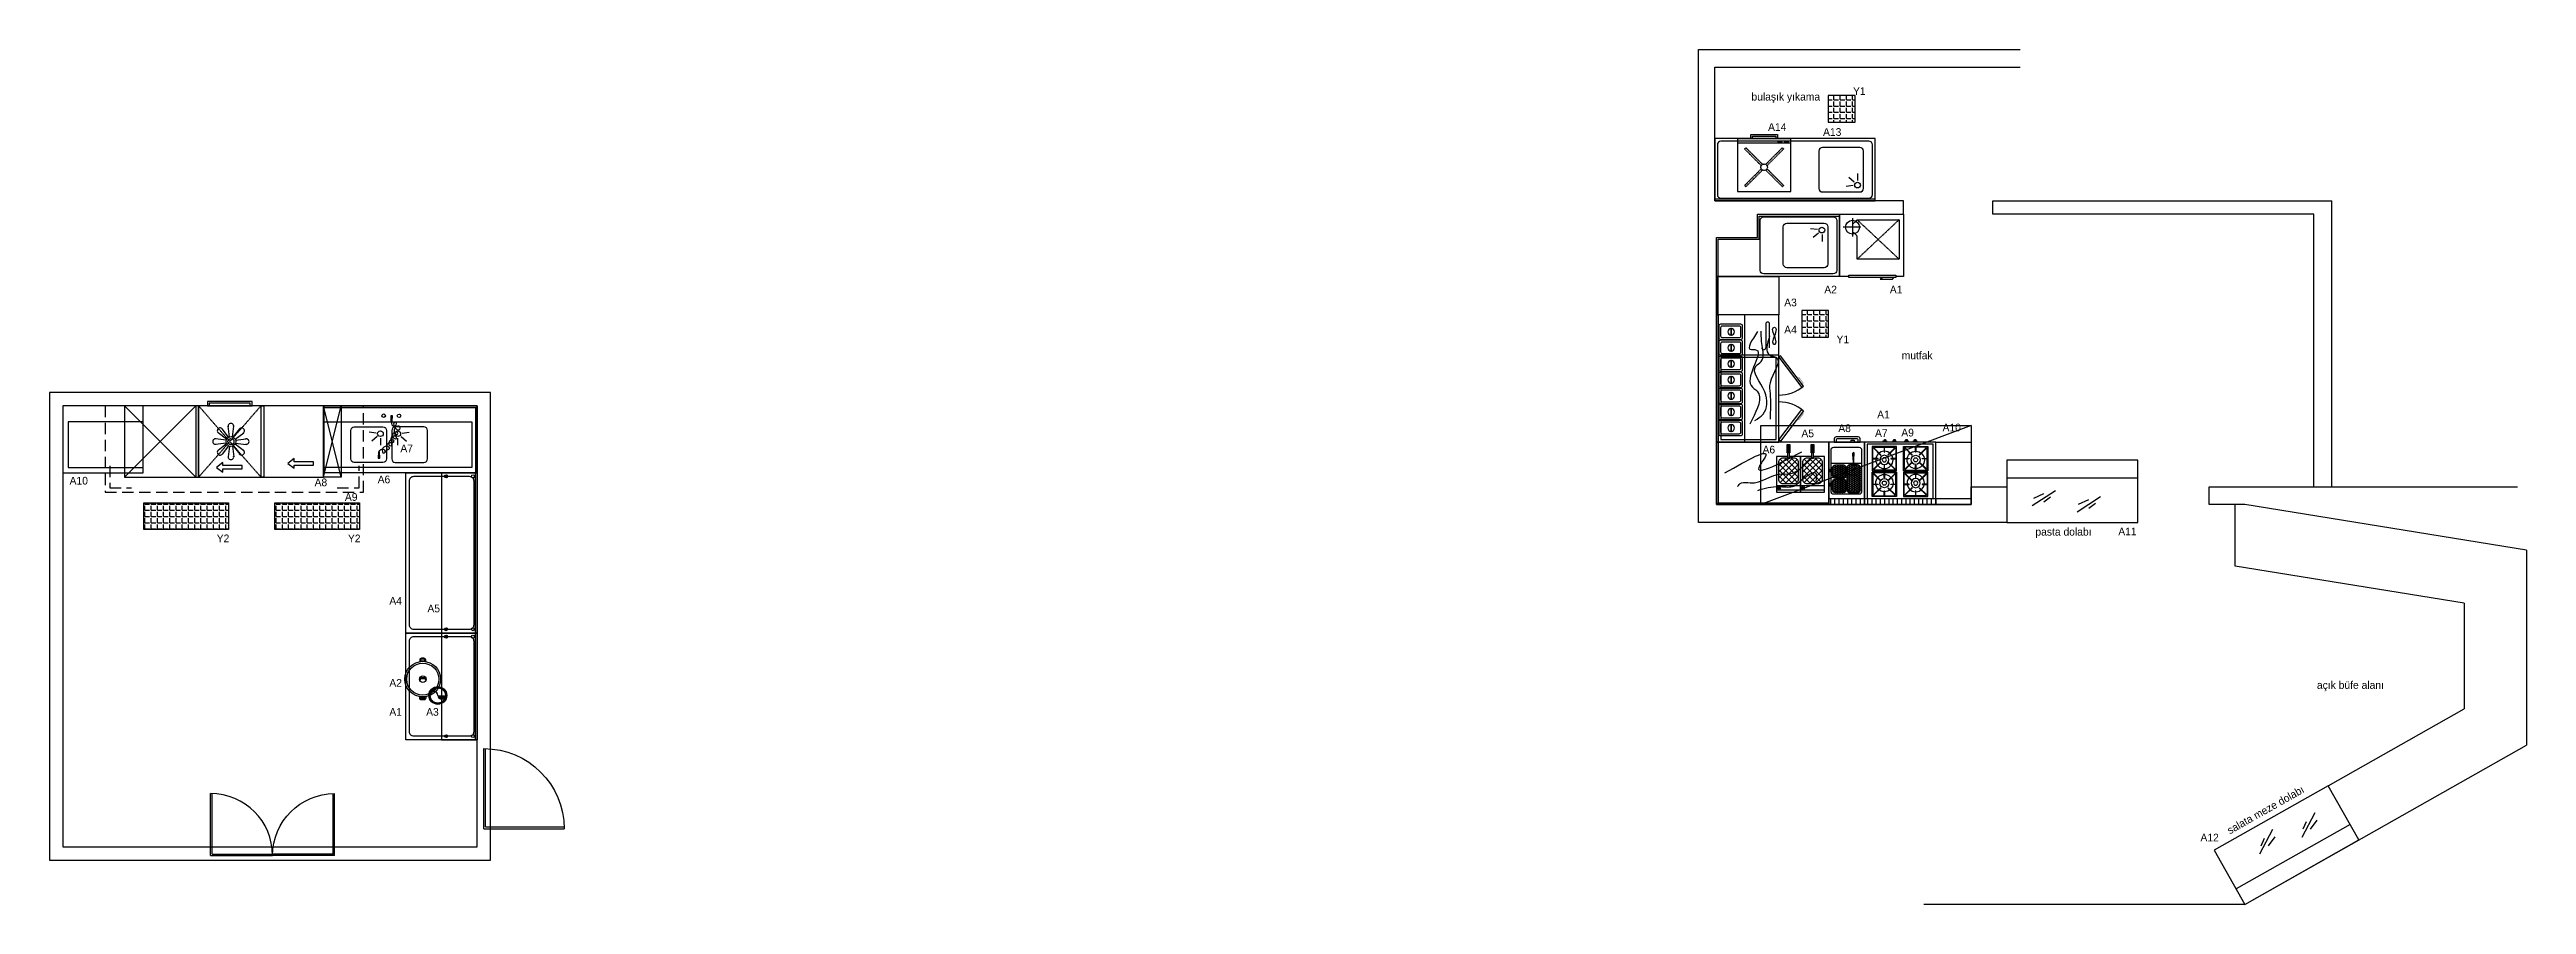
# Model space of a CAD drawing. Header units: millimetres. Extents: x 2459 to 5238, y 878 to 1838.
import ezdxf
from ezdxf.enums import TextEntityAlignment as Align

# ---------------------------------------------------------------- set-up
doc = ezdxf.new("R2010")
doc.units = ezdxf.units.MM
doc.linetypes.add('DASHED', pattern=[0.75, 0.5, -0.25])
doc.linetypes.add('HIDDENX2', pattern=[19.05, 12.7, -6.35])
for name, color, linetype in [('002 Çizgi', 7, 'Continuous'), ('CIHAZ', 2, 'Continuous'), ('kapı ABD', 55, 'Continuous'), ('Kıtc-002 Çizgi', 7, 'Continuous'), ('S2000-002 Çizgi', 7, 'Continuous')]:
    doc.layers.add(name, color=color, linetype=linetype)
doc.styles.add('TAKSİM', font='GOTHIC.TTF', dxfattribs={"height": 20})

# ---------------------------------------------------------------- blocks, each defined once
blk = doc.blocks.new('rtyjjkw5')
at = {"layer": 'kapı ABD', "color": 7}
for p, q in [((-2, 2), (-2, 90)), ((0, 0), (0, 90)), ((-2, 2), (-90, 2)), ((0, 0), (-90, 0))]:
    blk.add_line(p, q, dxfattribs=at)
blk.add_arc((0, 0), 90, 90, 180, dxfattribs=at)
blk = doc.blocks.new('A$C7BE05278')
at = {"layer": 'S2000-002 Çizgi'}
h = blk.add_hatch(color=256, dxfattribs=at)
h.paths.add_polyline_path([(4.7, 9.9, -0.025454), (4.8, 10.4, 0.278063), (0.8, 7.5), (1.2, 7.3, -0.265675)])
h.paths.add_polyline_path([(5.4, 10.4, 0.028094), (4.8, 10.4, 0.025454), (4.7, 9.9, -0.030609), (5.2, 9.9, -0.027259)])
h.paths.add_polyline_path([(5.4, 10.4, 0.027259), (5.2, 9.9, -0.171751), (7.9, 9), (7.9, 9), (7.9, 9, -1.347305), (5.2, 7.1, -0.147228), (5.2, 9.9, 0.030609), (4.7, 9.9, 0.138731), (4.7, 7, 1.347306), (8.2, 9.4, 0.162476)])
h.paths.add_polyline_path([(12.5, 12.7), (12.7, 13.1, 0.483116), (4.8, 10.4, -0.028094), (5.4, 10.4, -0.470681)])
for p, q in [((14.4, 47.6), (14.3, 41.7)), ((14.4, 47.6), (14.3, 41.7)), ((14.3, 41.7), (15.9, 41.7)), ((14.3, 41.7), (15.9, 41.7)), ((16, 47.6), (14.4, 47.6)), ((16, 47.6), (14.4, 47.6)), ((15.1, 47.6), (15, 38.9)), ((15.9, 41.7), (16, 47.6)), ((15.9, 41.7), (16, 47.6)), ((0.5, 7.3), (0, 0)), ((0.5, 7.3), (0, 0)), ((0, 0), (1.9, 0)), ((1.5, 7.3), (0.5, 7.3)), ((1.5, 7.3), (0.5, 7.3)), ((1.9, 0), (1.5, 7.3)), ((1.9, 0), (1.5, 7.3))]:
    blk.add_line(p, q, dxfattribs=at)
for centre in [(6.3, 47.8), (23.5, 47.6)]:
    blk.add_circle(centre, 1.99, dxfattribs=at)
for centre, radius, start, end in [((17.8, 38.9), 2.86, 179.43, 359.43), ((20, 25.6), 3.8, 74.9498, 261.6763), ((19.1, 38.9), 1.6, 359.43, 179.43), ((25.1, 38.8), 7.64, 179.43, 242.0346), ((23.5, 30.9), 5.53, 105.7663, 225.7833), ((20.6, 27.9), 1.41, 225.7833, 74.9498), ((22.6, 34), 2.23, 242.0346, 105.7663), ((4.8, 5.6), 4.31, 51.245, 156.7533), ((9.4, 8.6), 4.83, 57.0103, 197.5795), ((6.4, 7.6), 1.7, 197.5795, 51.245), ((14.4, 12.6), 4.98, 103.1199, 200.7743), ((11.2, 11.3), 1.54, 200.7743, 57.0103), ((15.6, 16.7), 3.77, 86.0156, 220.6772), ((13.7, 15.7), 1.76, 236.8088, 103.1199), ((18.1, 21.1), 3.83, 52.4089, 229.1112), ((16.5, 19.2), 1.37, 229.1112, 116.3243), ((19.6, 23.1), 1.26, 261.6763, 52.4089)]:
    blk.add_arc(centre, radius, start, end, dxfattribs=at)
blk.add_solid([(15.9, 41.7), (14.3, 41.7), (16, 47.6), (14.4, 47.6)], dxfattribs=at)
blk = doc.blocks.new('A$C659902EB')
at = {"layer": 'S2000-002 Çizgi'}
for p, q in [((0, 85), (20, 5)), ((20, 85), (0, 5)), ((160, 5), (160, 85)), ((243, 85), (163, 5)), ((243, 5), (163, 85)), ((121.3, 49.9), (113.9, 59.3)), ((122.1, 50.2), (120.6, 62.1)), ((125.4, 50.2), (126.9, 62.1)), ((126.3, 49.9), (133.6, 59.3)), ((118.6, 46.7), (106.6, 48.2)), ((118.6, 43.3), (106.6, 41.8)), ((118.9, 47.5), (109.4, 54.9)), ((118.9, 42.5), (109.4, 35.1)), ((121.3, 40.1), (113.9, 30.7)), ((122.1, 39.8), (120.6, 27.9)), ((125.4, 39.8), (126.9, 27.9)), ((126.3, 40.1), (133.6, 30.7)), ((128.6, 47.5), (138.1, 54.9)), ((128.6, 42.5), (138.1, 35.1)), ((129, 46.7), (140.9, 48.2)), ((129, 43.3), (140.9, 41.8))]:
    blk.add_line(p, q, dxfattribs=at)
at = {"layer": 'S2000-002 Çizgi', "linetype": 'DASHED'}
for p, q in [((160, 85), (90, 5)), ((90, 85), (160, 5))]:
    blk.add_line(p, q, dxfattribs=at)
at = {"layer": 'S2000-002 Çizgi'}
for points in [[(20, 5), (0, 5), (0, 85), (20, 85)], [(243, 85), (20, 85), (20, 5), (243, 5)], [(87, 85), (90, 85), (90, 5), (87, 5)], [(160, 85), (90, 85), (90, 5), (160, 5)], [(163, 85), (160, 85), (160, 5), (163, 5)], [(31.2, 71.4), (31.2, 71.4), (31.2, 67.8), (52.8, 67.8), (52.8, 64.2), (60, 69.8), (52.8, 75), (52.8, 71.4)], [(111.3, 75.7), (111.3, 75.7), (111.3, 72.1), (132.9, 72.1), (132.9, 68.5), (140.1, 74.1), (132.9, 79.3), (132.9, 75.7)], [(100, 0), (150, 0), (150, 5), (100, 5)], [(102, 2), (148, 2), (148, 5), (102, 5)]]:
    blk.add_lwpolyline(points, close=True, dxfattribs=at)
for radius in [5.47, 3.47]:
    blk.add_circle((123.8, 45), radius, dxfattribs=at)
for centre, start, end in [((111.7, 57.1), 33.3194, 236.6806), ((123.8, 62.1), 348.3194, 191.6806), ((135.9, 57.1), 303.3194, 146.6806), ((106.6, 45), 78.3194, 281.6806), ((111.7, 32.9), 123.3194, 326.6806), ((123.8, 27.9), 168.3194, 11.6806), ((135.9, 32.9), 213.3194, 56.6806), ((140.9, 45), 258.3194, 101.6806)]:
    blk.add_arc(centre, 3.16, start, end, dxfattribs=at)
blk = doc.blocks.new('A$C53E03B34')
at = {"layer": 'Kıtc-002 Çizgi'}
for points in [[(3.7, 16.6), (2, 16.6, -0.414214), (0, 18.6), (0, 21.4, -0.414214), (2, 23.4), (3.7, 23.4)], [(43.1, 16.6), (44.9, 16.6, 0.414214), (46.9, 18.6), (46.9, 21.4, 0.414214), (44.9, 23.4), (43.1, 23.4)]]:
    blk.add_lwpolyline(points, format="xyb", dxfattribs=at)
for points in [[(2.8, 17.6), (2, 17.6, -0.414214), (1, 18.6), (1, 21.4, -0.414214), (2, 22.4), (2.8, 22.4)], [(44, 17.6), (44.9, 17.6, 0.414214), (45.9, 18.6), (45.9, 21.4, 0.414214), (44.9, 22.4), (44, 22.4)]]:
    blk.add_lwpolyline(points, format="xyb", close=True, dxfattribs=at)
for points in [[(22.1, 23.4), (24.2, 21.8), (24.2, 18.1), (22.7, 16.4)], [(23.5, 23.7), (25.2, 22.3), (25.2, 17.7), (23.8, 16.3)]]:
    blk.add_lwpolyline(points, dxfattribs=at)
for radius in [20, 18, 3.66]:
    blk.add_circle((23.4, 20), radius, dxfattribs=at)
blk = doc.blocks.new('A$C521B02A0')
at = {"layer": 'S2000-002 Çizgi'}
blk.add_line((6.6, 10), (10.6, 10), dxfattribs=at)
for points in [[(0, 64), (0, 10), (60, 10), (60, 64)], [(0, 64), (0, 5), (60, 5), (60, 64)], [(3, 10), (6.6, 10), (6.6, 8.5), (3, 8.5)], [(4, 8.5), (5.4, 8.5), (5.4, 7.1), (4, 7.1)], [(10.6, 10), (14.3, 10), (14.3, 8.5), (10.6, 8.5)], [(11.6, 8.5), (13.1, 8.5), (13.1, 7.1), (11.6, 7.1)], [(45, 0), (15, 0), (15, 5), (45, 5)], [(43, 2), (17, 2), (17, 5), (43, 5)]]:
    blk.add_lwpolyline(points, close=True, dxfattribs=at)
at = {"layer": 'S2000-002 Çizgi', "linetype": 'DASHED'}
for points in [[(8.1, 57.4), (9.5, 58.8)], [(8.1, 57.4), (26.8, 38.7)], [(9.5, 58.8), (28.2, 40.1)], [(31.9, 40.2), (50.5, 58.8)], [(33.3, 38.8), (51.9, 57.4)], [(50.5, 58.8), (51.9, 57.4)], [(26.7, 35.1), (8.1, 16.4)], [(28.1, 33.6), (9.5, 15)], [(31.8, 33.7), (50.5, 15)], [(33.2, 35.2), (51.9, 16.4)], [(9.5, 15), (8.1, 16.4)], [(50.5, 15), (51.9, 16.4)]]:
    blk.add_lwpolyline(points, dxfattribs=at)
blk.add_circle((30, 36.9), 3.63, dxfattribs=at)
blk = doc.blocks.new('A$C604B7618')
at = {"layer": 'S2000-002 Çizgi'}
blk.add_lwpolyline([(0, 30.6), (30.6, 30.6), (30.6, 0), (0, 0), (0, 30.6)], dxfattribs=at)
blk.add_lwpolyline([(15.5, 29.5), (15.5, 23.4, -0.414214), (15.3, 23.2), (15.2, 23.2, -0.414214), (15, 23.4), (15, 29.5), (2.7, 29.5, 0.668179), (2.3, 28.6), (10.8, 20.1, -0.810443), (10.4, 19.8), (1.6, 28.6, 0.668179), (1, 28.4), (1, 15.5), (7.1, 15.5, -0.414214), (7.3, 15.3), (7.3, 15.2, -0.414214), (7.1, 15), (1, 15), (1, 2.7, 0.668179), (1.9, 2.3), (10.4, 10.8, -0.810443), (10.8, 10.4), (2, 1.6, 0.668179), (2.2, 1), (15, 1), (15, 7.1, -0.414214), (15.2, 7.3), (15.3, 7.3, -0.414214), (15.5, 7.1), (15.5, 1), (27.9, 1, 0.668179), (28.3, 1.9), (19.8, 10.4, -0.810443), (20.2, 10.8), (29, 2, 0.668179), (29.5, 2.2), (29.5, 15), (23.4, 15, -0.414214), (23.2, 15.2), (23.2, 15.3, -0.414214), (23.4, 15.5), (29.5, 15.5), (29.5, 28.4, 0.668179), (29, 28.6), (20.2, 19.8, -0.810443), (19.8, 20.1), (28.3, 28.6, 0.668179), (27.9, 29.5)], format="xyb", close=True, dxfattribs=at)
for radius in [10.8, 5.66, 2.6]:
    blk.add_circle((15.3, 13.8), radius, dxfattribs=at)
blk = doc.blocks.new('A$C7A250C34')
at = {"layer": 'S2000-002 Çizgi'}
h = blk.add_hatch(dxfattribs=at)
h.set_pattern_fill('ANSI31', color=256, scale=1.5, angle=45, style=0)
h.set_pattern_definition([(90, (-2508.419, -6412.801), (-4.7625, 9e-16), [])])
h.paths.add_polyline_path([(0, 72.9), (0, 65.9), (80, 65.9), (80, 72.9)])
for points in [[(0, 2.9), (80, 2.9), (80, 72.9), (0, 72.9)], [(80, 65.9), (0, 65.9), (0, 72.9), (80, 72.9)], [(3, 4.9), (77, 4.9), (77, 65.9), (3, 65.9)], [(21.2, 2.9), (24.8, 2.9), (24.8, 1.5), (21.2, 1.5)], [(22.2, 1.5), (23.6, 1.5), (23.6, 0), (22.2, 0)], [(31, 2.9), (34.7, 2.9), (34.7, 1.5), (31, 1.5)], [(32, 1.5), (33.5, 1.5), (33.5, 0), (32, 0)], [(44.6, 2.9), (48.2, 2.9), (48.2, 1.5), (44.6, 1.5)], [(45.5, 1.5), (47, 1.5), (47, 0), (45.5, 0)], [(55.2, 2.9), (58.8, 2.9), (58.8, 1.5), (55.2, 1.5)], [(56.2, 1.5), (57.6, 1.5), (57.6, 0), (56.2, 0)]]:
    blk.add_lwpolyline(points, close=True, dxfattribs=at)
at = {"layer": 'S2000-002 Çizgi', "yscale": 0.8999999999996362}
for p, xscale, zscale in [((36.2, 36.4), -0.8999999999996362, 0.9), ((43.8, 36.4), 0.8999999999996362, 0.8999999999996362)]:
    blk.add_blockref('A$C604B7618', p, dxfattribs=dict(at, xscale=xscale, zscale=zscale))
at = {"layer": 'S2000-002 Çizgi', "yscale": 0.8999999999996362, "rotation": 180}
for p, xscale, zscale in [((36.2, 35.1), 0.8999999999996362, 0.8999999999996362), ((43.8, 35.1), -0.8999999999996362, 0.9)]:
    blk.add_blockref('A$C604B7618', p, dxfattribs=dict(at, xscale=xscale, zscale=zscale))
blk = doc.blocks.new('A$C5F4B2CA7')
at = {"layer": 'S2000-002 Çizgi'}
h = blk.add_hatch(dxfattribs=at)
h.set_pattern_fill('ANSI31', color=256, scale=1.5, angle=45, style=0)
h.set_pattern_definition([(90, (-3652.638, -4988.124), (-4.7625, 9e-16), [])])
h.paths.add_polyline_path([(40, 69), (40, 76), (0, 76), (0, 69)])
h = blk.add_hatch(dxfattribs=at)
h.set_pattern_fill('HEX', color=256, scale=0.2, style=0)
h.set_pattern_definition([(0, (-3709.3885, -4964.9235), (0, 1.099852), [0.635, -1.27]), (120, (-3709.3885, -4964.9235), (-0.95249977, -0.549926), [0.635, -1.27]), (60, (-3708.7535, -4964.9235), (-0.95249977, 0.549926), [0.635, -1.27])])
h.paths.add_polyline_path([(7.6, 62.5, 0.414214), (4.6, 59.5), (4.6, 34.5, 0.414214), (7.6, 31.5), (16.6, 31.5, 0.414214), (19.6, 34.5), (19.6, 59.5, 0.414214), (16.6, 62.5)])
h = blk.add_hatch(dxfattribs=at)
h.set_pattern_fill('HEX', color=256, scale=0.2, style=0)
h.set_pattern_definition([(180, (3749.6625, -4964.9235), (0, 1.099852), [0.635, -1.27]), (60, (3749.6625, -4964.9235), (0.95249977, -0.549926), [0.635, -1.27]), (120, (3749.0275, -4964.9235), (0.95249977, 0.549926), [0.635, -1.27])])
h.paths.add_polyline_path([(23.6, 62.5, 0.414214), (20.6, 59.5), (20.6, 50.5, 0.414214), (23.6, 47.5), (32.6, 47.5, 0.414214), (35.6, 50.5), (35.6, 59.5, 0.414214), (32.6, 62.5)])
h = blk.add_hatch(dxfattribs=at)
h.set_pattern_fill('HEX', color=256, scale=0.2, style=0)
h.set_pattern_definition([(180, (3749.6625, -4980.9235), (0, 1.099852), [0.635, -1.27]), (60, (3749.6625, -4980.9235), (0.95249977, -0.549926), [0.635, -1.27]), (120, (3749.0275, -4980.9235), (0.95249977, 0.549926), [0.635, -1.27])])
h.paths.add_polyline_path([(23.6, 46.5, 0.414214), (20.6, 43.5), (20.6, 34.5, 0.414214), (23.6, 31.5), (32.6, 31.5, 0.414214), (35.6, 34.5), (35.6, 43.5, 0.414214), (32.6, 46.5)])
for points in [[(37.8, 52.9, 1), (39.3, 53.6), (37.9, 55.5), (37.1, 55)], [(37.8, 36.8, 1), (39.3, 37.6), (37.9, 39.4), (37.1, 39)], [(11.3, 18.4, 1), (13, 18.4), (12.6, 25.7), (11.7, 25.7)]]:
    blk.add_hatch(color=256, dxfattribs=at).paths.add_polyline_path(points)
for p, q in [((2.7, 30), (11.7, 30)), ((12.6, 30), (37.7, 30)), ((37.9, 55.5), (37.1, 55)), ((37.1, 55), (37.8, 52.9)), ((37.9, 39.4), (37.1, 39)), ((37.1, 39), (37.8, 36.8)), ((37.9, 55.5), (39.3, 53.6)), ((37.9, 39.4), (39.3, 37.6)), ((11.7, 25.7), (11.3, 18.4)), ((12.6, 25.7), (11.7, 25.7)), ((12.6, 25.7), (13, 18.4))]:
    blk.add_line(p, q, dxfattribs=at)
for points in [[(0, 6), (40, 6), (40, 76), (0, 76)], [(0, 76), (40, 76), (40, 69), (0, 69)], [(11.5, 6), (14.8, 6), (14.8, 3.7), (11.5, 3.7)]]:
    blk.add_lwpolyline(points, close=True, dxfattribs=at)
for points in [[(37.7, 14), (37.7, 61, 0.414214), (34.7, 64), (5.7, 64, 0.414214), (2.7, 61), (2.7, 23.7)], [(2.7, 23.7), (2.7, 15, 0.414214), (5.7, 12), (34.7, 12, 0.414214), (37.7, 15), (37.7, 23.6)]]:
    blk.add_lwpolyline(points, format="xyb", dxfattribs=at)
for points in [[(7.6, 31.5), (16.6, 31.5, 0.414214), (19.6, 34.5), (19.6, 59.5, 0.414214), (16.6, 62.5), (7.6, 62.5, 0.414214), (4.6, 59.5), (4.6, 34.5, 0.414214)], [(32.6, 47.5), (23.6, 47.5, -0.414214), (20.6, 50.5), (20.6, 59.5, -0.414214), (23.6, 62.5), (32.6, 62.5, -0.414214), (35.6, 59.5), (35.6, 50.5, -0.414214)], [(32.6, 31.5), (23.6, 31.5, -0.414214), (20.6, 34.5), (20.6, 43.5, -0.414214), (23.6, 46.5), (32.6, 46.5, -0.414214), (35.6, 43.5), (35.6, 34.5, -0.414214)], [(6.8, 0), (31.8, 0, 0.414214), (33.8, 2), (33.8, 6), (4.8, 6), (4.8, 2, 0.414214)], [(8.8, 2), (29.8, 2, 0.414214), (31.8, 4), (31.8, 6), (6.8, 6), (6.8, 4, 0.414214)]]:
    blk.add_lwpolyline(points, format="xyb", close=True, dxfattribs=at)
for points in [[(37.9, 55.5), (36.5, 58), (35.7, 57.6), (37.1, 55)], [(35.7, 57.6), (35.7, 52.5), (36.7, 52.5), (36.7, 55.8)], [(12.6, 25.7), (12.6, 31.5), (11.7, 31.5), (11.7, 25.7)], [(35.7, 53.1), (35.7, 52.5)], [(37.9, 39.4), (36.5, 42), (35.7, 41.5), (37.1, 39)], [(35.7, 41.5), (35.7, 36.5), (36.7, 36.5), (36.7, 39.8)], [(35.7, 37.1), (35.7, 36.5)]]:
    blk.add_lwpolyline(points, dxfattribs=at)
for centre, start, end in [((38.5, 53.2), 189.3801, 46.506), ((38.5, 37.2), 189.3801, 46.506), ((12.1, 18.4), 161.437, 18.563)]:
    blk.add_arc(centre, 0.835, start, end, dxfattribs=at)
blk = doc.blocks.new('A$C5B5611F4')
at = {"layer": 'CIHAZ', "color": 1}
for p, q in [((24.1, 58.2), (4, 58.2)), ((14.7, 68.5), (14.7, 47.9))]:
    blk.add_line(p, q, dxfattribs=at)
at = {"layer": 'CIHAZ', "color": 5, "linetype": 'DASHED'}
for p, q in [((19.8, 66.7), (67, 22.3)), ((67, 66.7), (19.8, 22.3))]:
    blk.add_line(p, q, dxfattribs=at)
at = {"layer": 'CIHAZ', "color": 5}
for points in [[(63.2, 1.8), (10.4, 1.8), (10.4, 4.3), (63.2, 4.3)], [(61.2, 1.8), (48.6, 1.8), (45.6, 0), (59.6, 0)]]:
    blk.add_lwpolyline(points, close=True, dxfattribs=at)
at = {"layer": 'CIHAZ', "color": 1}
blk.add_circle((14.7, 58.2), 7.76, dxfattribs=at)
at = {"layer": 'S2000-002 Çizgi', "linetype": 'DASHED'}
for p, q in [((19.8, 66.7), (67, 66.7)), ((67, 66.7), (67, 22.3)), ((19.8, 22.3), (19.8, 48.1)), ((67, 22.3), (19.8, 22.3))]:
    blk.add_line(p, q, dxfattribs=at)
at = {"layer": 'S2000-002 Çizgi'}
blk.add_lwpolyline([(10.4, 2.8), (0, 2.8), (0, 72.8), (72, 72.8), (72, 2.8), (63.2, 2.8)], dxfattribs=at)
at = {"layer": 'S2000-002 Çizgi', "linetype": 'DASHED'}
for centre, radius, start, end in [((11.6, 71.2), 9.4, 291.2079, 330.9566), ((11, 43), 10.2, 29.6907, 66.7752)]:
    blk.add_arc(centre, radius, start, end, dxfattribs=at)
blk = doc.blocks.new('A$C028A2740')
at = {"layer": 'S2000-002 Çizgi'}
for p, q in [((160.5, 22.7), (160.5, 30.6)), ((155.3, 17.2), (147.5, 16.1)), ((156.6, 21), (150.5, 26.1))]:
    blk.add_line(p, q, dxfattribs=at)
for points in [[(180, 70), (0, 70), (0, 0), (180, 0)], [(180, 2), (0, 2), (0, 0), (180, 0)]]:
    blk.add_lwpolyline(points, close=True, dxfattribs=at)
for points in [[(173, 67), (7, 67, 0.414214), (3, 63), (3, 7, 0.414214), (7, 3), (173, 3, 0.414214), (177, 7), (177, 63, 0.414214)], [(163, 60), (121, 60, 0.414214), (117, 56), (117, 14, 0.414214), (121, 10), (163, 10, 0.414214), (167, 14), (167, 56, 0.414214)]]:
    blk.add_lwpolyline(points, format="xyb", close=True, dxfattribs=at)
blk.add_circle((160.3, 17.7), 3.19, dxfattribs=at)
blk = doc.blocks.new('A$C01E77913')
at = {"layer": 'S2000-002 Çizgi'}
for points in [[(2, 26.8), (15, 26.8, -0.414214), (17, 24.8), (17, 2, -0.414214), (15, 0), (2, 0, -0.414214), (0, 2), (0, 24.8, -0.414214)], [(4, 24.8), (13, 24.8, -0.414214), (15, 22.8), (15, 4, -0.414214), (13, 2), (4, 2, -0.414214), (2, 4), (2, 22.8, -0.414214)]]:
    blk.add_lwpolyline(points, format="xyb", close=True, dxfattribs=at)
blk.add_lwpolyline([(4.7, 14.3), (12.2, 14.3), (12.2, 13.5), (4.7, 13.5)], close=True, dxfattribs=at)
blk.add_circle((8.5, 13.9), 3.82, dxfattribs=at)
blk = doc.blocks.new('143-70-M')
at = {"layer": '002 Çizgi', "color": 7}
for p, q in [((27.4, -97.5), (27.4, 45.5)), ((-37.4, -66), (-37.6, -67.1)), ((-37.6, -67.1), (-37.4, -68.6)), ((-37.6, -81.1), (-37.4, -79.6)), ((-37.4, -82.2), (-37.6, -81.1)), ((-36.9, -65.1), (-37.4, -66)), ((-37.4, -68.6), (-36.9, -70.3)), ((-37.4, -79.6), (-36.9, -77.9)), ((-36.9, -83), (-37.4, -82.2)), ((-36.3, -64.7), (-36.9, -65.1)), ((-36.9, -70.3), (-36.3, -72.1)), ((-36.9, -77.9), (-36.3, -76)), ((-36.3, -83.5), (-36.9, -83)), ((-35.6, -64.5), (-36.3, -64.7)), ((-36.3, -72.1), (-35.6, -74.1)), ((-36.3, -76), (-35.6, -74.1)), ((-34.8, -64.7), (-35.6, -64.5)), ((-35.6, -74.1), (-34.8, -72.1)), ((-35.6, -74.1), (-34.8, -76)), ((-34.2, -65.1), (-34.8, -64.7)), ((-34.8, -72.1), (-34.2, -70.3)), ((-34.8, -76), (-34.2, -77.9)), ((-34.2, -83), (-34.8, -83.5)), ((-33.7, -66), (-34.2, -65.1)), ((-34.2, -70.3), (-33.7, -68.6)), ((-34.2, -77.9), (-33.7, -79.6)), ((-33.7, -82.2), (-34.2, -83)), ((-33.6, -67.1), (-33.7, -66)), ((-33.7, -68.6), (-33.6, -67.1)), ((-33.7, -79.6), (-33.6, -81.1)), ((-33.6, -81.1), (-33.7, -82.2)), ((-30.3, -60.5), (-30.3, -87.2)), ((-25.9, -87.2), (-25.9, -60.5)), ((-35.6, -83.7), (-36.3, -83.5)), ((-34.8, -83.5), (-35.6, -83.7))]:
    blk.add_line(p, q, dxfattribs=at)
for points in [[(-68.4, 10.3), (-42.6, 44.4), (-40.6, 42.9), (-66.4, 8.8)], [(-40.6, -97.5), (29.4, -97.5), (29.4, 45.5), (-40.6, 45.5)], [(-2.6, 45.5), (-2.6, -97.5), (29.4, -97.5), (29.4, 45.5)], [(-68.4, -17.5), (-42.6, -51.6), (-40.6, -50.1), (-66.4, -16)]]:
    blk.add_lwpolyline(points, close=True, dxfattribs=at)
at = {"layer": '002 Çizgi', "color": 7, "linetype": 'DASHED'}
blk.add_lwpolyline([(24.4, -49.5), (24.4, 42.5), (-37.6, 42.5), (-37.6, -49.5)], close=True, dxfattribs=at)
at = {"layer": '002 Çizgi', "color": 7, "const_width": 0.427}
for points in [[(-66.7, 12.5), (-68, 13.5), (-63.8, 19.2), (-62.7, 20.6)], [(-66.7, -19.8), (-68, -20.8), (-63.8, -26.4), (-62.7, -27.8)]]:
    blk.add_lwpolyline(points, dxfattribs=at)
at = {"layer": '002 Çizgi', "color": 7}
blk.add_lwpolyline([(27.4, -52.5), (-40.6, -52.5)], dxfattribs=at)
for centre, radius, start, end in [((-40.6, 42.9), 42.7, 229.4908, 270), ((-40.6, -50.1), 42.7, 90, 130.5092), ((-23.7, -60.5), 2.17, 0, 180), ((-28.1, -87.2), 2.17, 180, 0)]:
    blk.add_arc(centre, radius, start, end, dxfattribs=at)
at = {"layer": '002 Çizgi', "color": 7, "xscale": -1, "rotation": 90}
for p in [(26.8, 38), (26.8, 20), (26.8, 2), (26.8, -16), (26.8, -34), (26.8, -52), (26.8, -70)]:
    blk.add_blockref('A$C01E77913', p, dxfattribs=at)
blk = doc.blocks.new('A$C2A1D2482')
at = {"layer": 'S2000-002 Çizgi'}
h = blk.add_hatch(dxfattribs=at)
h.set_pattern_fill('ANSI37', color=256, scale=1.5, style=0)
h.set_pattern_definition([(45, (-3581.9856, -8561.734), (-3.367596, 3.367596), []), (135, (-3581.9856, -8561.734), (-3.367596, -3.367596), [])])
h.paths.add_polyline_path([(7.3, 43.8, 0.414214), (2.3, 38.8), (2.3, 20.3, 0.414214), (7.3, 15.3), (19.8, 15.3, 0.414214), (24.8, 20.3), (24.8, 38.8, 0.414214), (19.8, 43.8)])
blk.add_hatch(color=256, dxfattribs=at).paths.add_polyline_path([(12, 9.2), (15, 9.2), (15, 0), (12, 0)])
blk.add_line((0, 51.3), (27, 51.3), dxfattribs=at)
for points in [[(14.5, 13.3), (27, 13.3), (27, 53.3), (0, 53.3), (0, 13.3), (12.5, 13.3)], [(14.5, 13.3), (27, 13.3), (27, 45.8), (0, 45.8), (0, 13.3), (12.5, 13.3)]]:
    blk.add_lwpolyline(points, dxfattribs=at)
blk.add_lwpolyline([(7.3, 15.3), (19.8, 15.3, 0.414214), (24.8, 20.3), (24.8, 38.8, 0.414214), (19.8, 43.8), (7.3, 43.8, 0.414214), (2.3, 38.8), (2.3, 20.3, 0.414214)], format="xyb", close=True, dxfattribs=at)
for points in [[(12, 9.2), (15, 9.2), (15, 0), (12, 0)], [(12.5, 15.3), (12.5, 9.2), (14.5, 9.2), (14.5, 15.3)]]:
    blk.add_lwpolyline(points, close=True, dxfattribs=at)
for radius in [1.49, 0.487]:
    blk.add_circle((24.1, 48.5), radius, dxfattribs=at)
blk = doc.blocks.new('A$C235B5D67')
at = {"layer": 'S2000-002 Çizgi'}
for p in [(0, 0), (27, 0)]:
    blk.add_blockref('A$C2A1D2482', p, dxfattribs=at)

msp = doc.modelspace()

# ---------------------------------------------------------------- hatches: boundary and pattern name
h = msp.add_hatch()
h.set_pattern_fill('ANGLE', color=256)
h.set_pattern_definition([(0, (11.697, 300.878), (0, 6.985), [5.08, -1.905]), (90, (11.697, 300.878), (-6.985, 4e-16), [5.08, -1.905])])
h.paths.add_polyline_path([(4484.8, 1786.5), (4454.8, 1786.5), (4454.8, 1756.5), (4484.8, 1756.5)])
h = msp.add_hatch()
h.set_pattern_fill('ANGLE', color=256)
h.set_pattern_definition([(0, (-18.039, 59.774), (0, 6.985), [5.08, -1.905]), (90, (-18.039, 59.774), (-6.985, 4e-16), [5.08, -1.905])])
h.paths.add_polyline_path([(4455.1, 1545.4), (4425.1, 1545.4), (4425.1, 1515.4), (4455.1, 1515.4)])
h = msp.add_hatch()
h.set_pattern_fill('ANGLE', color=256)
h.set_pattern_definition([(0, (-62164.115, 52451.146), (0, 6.985), [5.08, -1.905]), (90, (-62164.115, 52451.146), (-6.985, 4e-16), [5.08, -1.905])])
h.paths.add_polyline_path([(2659.6, 1299.2), (2659.6, 1329.2), (2564.6, 1329.2), (2564.6, 1299.2)])
h = msp.add_hatch()
h.set_pattern_fill('ANGLE', color=256)
h.set_pattern_definition([(0, (-62016.9425, 52451.146), (0, 6.985), [5.08, -1.905]), (90, (-62016.9425, 52451.146), (-6.985, 4e-16), [5.08, -1.905])])
h.paths.add_polyline_path([(2806.8, 1299.2), (2806.8, 1329.2), (2711.8, 1329.2), (2711.8, 1299.2)])
at = {"layer": 'S2000-002 Çizgi'}
h = msp.add_hatch(color=256, dxfattribs=at)
edge = h.paths.add_edge_path(flags=17)
edge.add_arc((2894.5, 1113), 8.5, 0, 360)
edge = h.paths.add_edge_path()
edge.add_arc((2894.5, 1113), 10, 0, 360)
edge = h.paths.add_edge_path(flags=16)
edge.add_arc((2898.8, 1113), 4.25, 180, 360)

# ---------------------------------------------------------------- linework, layer by layer
for p, q in [((4309.3, 1307.3), (4309.3, 1838.3)), ((4309.3, 1838.3), (4670, 1838.3)), ((4327.3, 1668.3), (4327.3, 1818.3)), ((4327.3, 1818.3), (4670, 1818.3)), ((4539.3, 1668.3), (4327.3, 1668.3)), ((4539.3, 1653.3), (4539.3, 1668.3)), ((4639.3, 1668.3), (5019.8, 1668.3)), ((4639.3, 1653.3), (4639.3, 1668.3)), ((5019.8, 1347.3), (5019.8, 1668.3)), ((4375.3, 1627.3), (4375.3, 1653.3)), ((4375.3, 1653.3), (4539.3, 1653.3)), ((4999.8, 1653.3), (4639.3, 1653.3)), ((4999.8, 1347.3), (4999.8, 1653.3)), ((4329.3, 1327.3), (4329.3, 1627.3)), ((4329.3, 1627.3), (4375.3, 1627.3)), ((4615.3, 1416.1), (4379.1, 1327.3)), ((4615.3, 1327.3), (4615.3, 1347.3)), ((4615.3, 1347.3), (4655.3, 1347.3)), ((4655.3, 1357.3), (4802.3, 1357.3)), ((4655.3, 1347.3), (4655.3, 1307.3)), ((4683.5, 1326.3), (4709.9, 1343.2)), ((4685.3, 1334.5), (4696.8, 1339.9)), ((4696.7, 1330.3), (4704, 1335.9)), ((4733.9, 1319.3), (4760.3, 1336.2)), ((4882.3, 1327.3), (4882.3, 1347.3)), ((4882.3, 1347.3), (5228.3, 1347.3)), ((4655.3, 1307.3), (4309.3, 1307.3)), ((4329.3, 1327.3), (4615.3, 1327.3)), ((4735.7, 1327.6), (4747.3, 1332.9)), ((4747.1, 1323.4), (4754.5, 1328.9)), ((4922.3, 1327.3), (4882.3, 1327.3)), ((4911.2, 1258.2), (4911.2, 1327.3)), ((5238.2, 1276.2), (4922.3, 1327.3)), ((5168.2, 1216.6), (4911.2, 1258.2)), ((5238.2, 1276.2), (5238.2, 1057.2)), ((5168.2, 1216.6), (5168.2, 1098)), ((5015.7, 1011.6), (5168.2, 1098)), ((4922.3, 878.3), (5238.2, 1057.2)), ((5000.6, 981.2), (4986, 953.5)), ((5003.1, 973.1), (4995.7, 962.8)), ((5040.4, 968.1), (4912.5, 895.7)), ((4953.3, 962.4), (4938.7, 934.7)), ((4943.8, 952.4), (4940.1, 943.9)), ((4955.8, 954.4), (4948.4, 944)), ((4991.1, 971.2), (4987.4, 962.7)), ((4922.3, 878.3), (4561.9, 878.3))]:
    msp.add_line(p, q)
for points in [[(4454.8, 1756.5), (4484.8, 1756.5), (4484.8, 1786.5), (4454.8, 1786.5)], [(4329.3, 1627.3), (4375.3, 1627.3), (4375.3, 1653.3), (4467.3, 1653.3), (4467.3, 1583.3), (4329.3, 1583.3)], [(4399.3, 1540.3), (4329.3, 1540.3), (4329.3, 1583.3), (4399.3, 1583.3)], [(4331.3, 1583.3), (4329.3, 1583.3), (4329.3, 1540.3), (4331.3, 1540.3)], [(4425.1, 1515.4), (4455.1, 1515.4), (4455.1, 1545.4), (4425.1, 1545.4)], [(2458.8, 928.1), (2953.8, 928.1), (2953.8, 1453.1), (2458.8, 1453.1)], [(2473.8, 943.1), (2938.8, 943.1), (2938.8, 1438.1), (2473.8, 1438.1)], [(2936.8, 1363.1), (2938.8, 1363.1), (2938.8, 1436.1), (2936.8, 1436.1)], [(4455.3, 1397.3), (4329.3, 1397.3), (4329.3, 1327.3), (4455.3, 1327.3)], [(4331.3, 1327.3), (4329.3, 1327.3), (4329.3, 1397.3), (4331.3, 1397.3)], [(4615.3, 1327.3), (4379.1, 1327.3), (4379.1, 1416.1), (4615.3, 1416.1)], [(4575.3, 1397.3), (4615.3, 1397.3), (4615.3, 1327.3), (4575.3, 1327.3)], [(2936.8, 1363.1), (2938.8, 1363.1), (2938.8, 1183.1), (2936.8, 1183.1)], [(4655.3, 1307.3), (4802.3, 1307.3), (4802.3, 1377.3), (4655.3, 1377.3)], [(4575.3, 1334.3), (4615.3, 1334.3), (4615.3, 1327.3), (4575.3, 1327.3)], [(2659.6, 1299.2), (2564.6, 1299.2), (2564.6, 1329.2), (2659.6, 1329.2)], [(2806.8, 1299.2), (2711.8, 1299.2), (2711.8, 1329.2), (2806.8, 1329.2)], [(4331.3, 1329.3), (4455.3, 1329.3), (4455.3, 1327.3), (4331.3, 1327.3)], [(2936.8, 1183.1), (2938.8, 1183.1), (2938.8, 1063.1), (2936.8, 1063.1)], [(5015.7, 1011.6), (4887.8, 939.2), (4922.3, 878.3), (5050.2, 950.7)]]:
    msp.add_lwpolyline(points, close=True)
msp.add_lwpolyline([(4331.3, 1583.3), (4331.3, 1625.3), (4377.3, 1625.3), (4377.3, 1651.3), (4467.3, 1651.3)])
for points in [[(4375.4, 1521.5), (4368.5, 1501.3), (4372.4, 1501.3), (4368.1, 1461), (4375, 1454.8), (4369.6, 1423.5), (4366.9, 1417.5)], [(4372.2, 1421.6), (4381.6, 1428.8), (4383.4, 1454), (4373.9, 1483.1), (4379.3, 1487.9), (4380.5, 1506.1), (4379.4, 1522.2)], [(4389, 1516.6), (4389, 1495.3), (4396.3, 1492.3), (4389.4, 1464), (4389.4, 1452.2), (4389.4, 1423.1)], [(4338.7, 1362.8), (4384, 1380.7), (4377.5, 1370.5), (4425.1, 1386.4)], [(4352.8, 1347.6), (4357.3, 1351.7), (4367.1, 1351.7), (4402.4, 1361.7), (4410, 1361.7), (4430.6, 1374), (4436.1, 1379.3)], [(4375.6, 1343.2), (4399.5, 1347.6), (4414.5, 1347.6), (4425.9, 1355.8), (4440.8, 1362.5), (4440.8, 1353.6)]]:
    msp.add_spline(points, degree=3)
for p, q in [((4442.7, 1636), (4434.8, 1637.1)), ((4443.9, 1632.2), (4437.8, 1627.2)), ((4447.8, 1630.6), (4447.8, 1622.7)), ((2825.2, 1407.4), (2817.3, 1408.5)), ((2826.4, 1403.6), (2820.3, 1398.6)), ((2830.3, 1401.9), (2830.3, 1394)), ((2849.4, 1401.9), (2849.4, 1394)), ((2853.3, 1403.6), (2859.4, 1398.6)), ((2854.5, 1407.4), (2862.3, 1408.5))]:
    msp.add_line(p, q, dxfattribs=at)
for points in [[(4460.3, 1586.3), (4382.3, 1586.3, -0.414214), (4378.3, 1590.3), (4378.3, 1646.3, -0.414214), (4382.3, 1650.3), (4460.3, 1650.3, -0.414214), (4464.3, 1646.3), (4464.3, 1590.3, -0.414214)], [(4450.3, 1593.3), (4408.3, 1593.3, -0.414214), (4404.3, 1597.3), (4404.3, 1639.3, -0.414214), (4408.3, 1643.3), (4450.3, 1643.3, -0.414214), (4454.3, 1639.3), (4454.3, 1597.3, -0.414214)], [(2832.8, 1374.6), (2800.8, 1374.6, -0.414214), (2796.8, 1378.6), (2796.8, 1410.6, -0.414214), (2800.8, 1414.6), (2832.8, 1414.6, -0.414214), (2836.8, 1410.6), (2836.8, 1378.6, -0.414214)], [(2846.8, 1374.6), (2878.8, 1374.6, 0.414214), (2882.8, 1378.6), (2882.8, 1410.6, 0.414214), (2878.8, 1414.6), (2846.8, 1414.6, 0.414214), (2842.8, 1410.6), (2842.8, 1378.6, 0.414214)], [(2934.8, 1354.1), (2934.8, 1192.1, -0.414214), (2929.8, 1187.1), (2867.8, 1187.1, -0.414214), (2862.8, 1192.1), (2862.8, 1354.1, -0.414214), (2867.8, 1359.1), (2929.8, 1359.1, -0.414214)], [(2934.8, 1174.1), (2934.8, 1072.1, -0.414214), (2929.8, 1067.1), (2867.8, 1067.1, -0.414214), (2862.8, 1072.1), (2862.8, 1174.1, -0.414214), (2867.8, 1179.1), (2929.8, 1179.1, -0.414214)]]:
    msp.add_lwpolyline(points, format="xyb", close=True, dxfattribs=at)
for points in [[(2563.8, 1438.1), (2473.8, 1438.1), (2473.8, 1363.1), (2563.8, 1363.1)], [(2563.8, 1420.1), (2479.8, 1420.1), (2479.8, 1369.1), (2563.8, 1369.1)], [(2766.8, 1438.1), (2938.8, 1438.1), (2938.8, 1363.1), (2766.8, 1363.1)], [(2766.8, 1438.1), (2938.8, 1438.1), (2938.8, 1436.1), (2766.8, 1436.1)], [(2766.8, 1420.1), (2932.8, 1420.1), (2932.8, 1369.1), (2766.8, 1369.1)], [(2938.8, 1363.1), (2938.8, 1183.1), (2858.8, 1183.1), (2858.8, 1363.1)], [(2898.8, 1363.1), (2898.8, 1183.1), (2938.8, 1183.1), (2938.8, 1363.1)], [(2938.8, 1183.1), (2938.8, 1063.1), (2858.8, 1063.1), (2858.8, 1183.1)], [(2898.8, 1183.1), (2898.8, 1063.1), (2938.8, 1063.1), (2938.8, 1183.1)]]:
    msp.add_lwpolyline(points, close=True, dxfattribs=at)
at = {"layer": 'S2000-002 Çizgi', "linetype": 'HIDDENX2'}
msp.add_lwpolyline([(2521.3, 1341.1), (2811.3, 1341.1), (2811.3, 1438.1), (2521.3, 1438.1)], close=True, dxfattribs=at)
for points in [[(2526.3, 1370.7), (2526.3, 1346.1), (2550.9, 1346.1)], [(2781.7, 1346.1), (2806.3, 1346.1), (2806.3, 1370.7)]]:
    msp.add_lwpolyline(points, dxfattribs=at)
at = {"layer": 'S2000-002 Çizgi'}
for centre, radius in [((4447.6, 1635.5), 3.19), ((2830.1, 1406.9), 3.19), ((2849.6, 1406.9), 3.19), ((2903.7, 1359), 1.65), ((2933.9, 1359), 1.65), ((2903.7, 1187.3), 1.65), ((2903.7, 1179), 1.65), ((2933.9, 1187.3), 1.65), ((2933.9, 1179), 1.65), ((2894.5, 1113), 10), ((2894.5, 1113), 8.5), ((2903.7, 1067.3), 1.65), ((2933.9, 1067.3), 1.65)]:
    msp.add_circle(centre, radius, dxfattribs=at)
for centre, start, end in [((2890.3, 1113), 0, 180), ((2898.8, 1113), 180, 0)]:
    msp.add_arc(centre, 4.25, start, end, dxfattribs=at)

# ---------------------------------------------------------------- block references
msp.add_blockref('A$C028A2740', (4327.3, 1668.3))
at = {"rotation": 180}
msp.add_blockref('A$C659902EB', (2786.1, 1443.1), dxfattribs=at)
at = {"xscale": -1}
msp.add_blockref('rtyjjkw5', (2946.2, 963.3), dxfattribs=at)
at = {"yscale": 0.7722222222222223, "zscale": 0.7722222222222223}
for p, xscale, rotation in [((2639.6, 933.3), 0.7722222222222223, 270), ((2778.6, 933.3), -0.7722222222222223, 90)]:
    msp.add_blockref('rtyjjkw5', p, dxfattribs=dict(at, xscale=xscale, rotation=rotation))
at = {"layer": 'S2000-002 Çizgi'}
for name, p, rotation in [('A$C521B02A0', (4412.8, 1743), 180), ('143-70-M', (4358.7, 1442.8), 180), ('A$C235B5D67', (4450.6, 1394.7), 180), ('A$C5F4B2CA7', (4495.3, 1403.3), 180), ('A$C7A250C34', (4575.3, 1400.2), 180), ('A$C53E03B34', (2897.6, 1107.9), 89.99999999999997)]:
    msp.add_blockref(name, p, dxfattribs=dict(at, rotation=rotation))
for name, p in [('A$C5B5611F4', (4467.3, 1580.5)), ('A$C7BE05278', (2827.5, 1379.3))]:
    msp.add_blockref(name, p, dxfattribs=at)

# ---------------------------------------------------------------- texts
at = {"style": 'TAKSİM'}
for s, p in [('bulaşık yıkama', (4407.1, 1781)), ('Y1', (4489.6, 1787.2)), ('A14', (4397.5, 1746.9)), ('A13', (4459.2, 1741.3)), ('A3', (4412.4, 1549.9)), ('A2', (4457.4, 1564.4)), ('A1', (4530.9, 1564.4)), ('A4', (4412.4, 1519.4)), ('Y1', (4471.1, 1508.5)), ('mutfak', (4554.5, 1490.5)), ('A1', (4516.7, 1424.1)), ('A10', (4593.3, 1409.5)), ('A7', (2859.6, 1386.1)), ('A6', (4388.1, 1384.7)), ('A5', (4431.7, 1402.9)), ('A8', (4473.1, 1408.7)), ('A7', (4514.3, 1403.3)), ('A9', (4543.8, 1403.8)), ('A10', (2491.6, 1349.8)), ('A8', (2763.3, 1347.9)), ('A9', (2797.3, 1331.5)), ('A6', (2834.1, 1351.2)), ('Y2', (2653.5, 1285)), ('Y2', (2800.7, 1285)), ('pasta dolabı', (4718.7, 1292.5)), ('A11', (4790.5, 1292.8)), ('A4', (2847.2, 1214.9)), ('A5', (2889.9, 1206.3)), ('A2', (2847.2, 1122.8)), ('açık büfe alanı', (5040.7, 1120.4)), ('A1', (2847.2, 1090.2)), ('A3', (2888.5, 1090.2)), ('A12', (4882.7, 949.1))]:
    msp.add_text(s, height=8.64, dxfattribs=at).set_placement(p, align=Align.CENTER)
msp.add_text('salata meze dolabı', height=8.64, rotation=29.5341, dxfattribs=at).set_placement((4947.6, 980.8), align=Align.CENTER)

doc.saveas('drawing.dxf')
